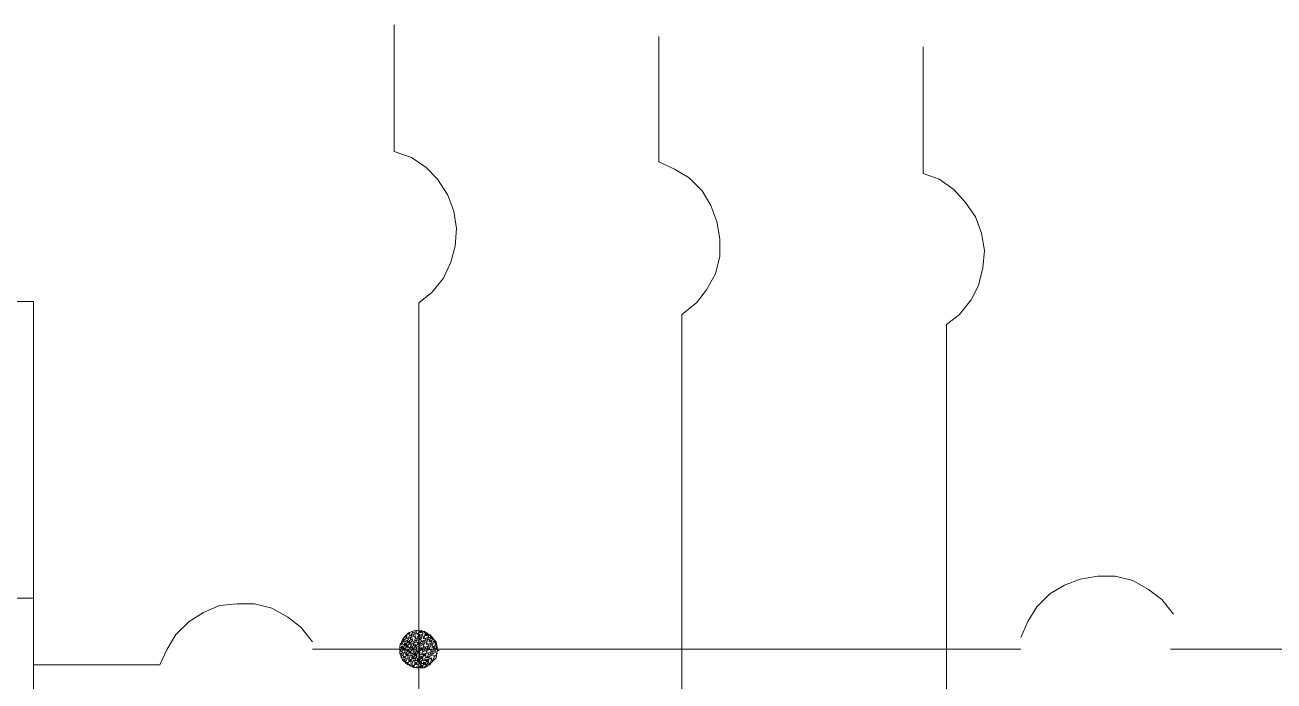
# Model space of a CAD drawing. Header units: metres. Extents: x -1 to 113, y -70 to 21.
# Drawn here: x 69.867 to 71.441, y 17.261 to 18.087 of the extents above; entities that cross this region are included whole.
import ezdxf

# ---------------------------------------------------------------- set-up
doc = ezdxf.new("R2010")
doc.units = ezdxf.units.M
doc.header["$LTSCALE"] = 0.5
doc.layers.add('TABLA', color=7, linetype='Continuous')

msp = doc.modelspace()

# ---------------------------------------------------------------- linework, layer by layer
at = {"layer": 'TABLA', "color": 7, "linetype": 'Continuous', "lineweight": 18, "true_color": 0x000007}
for p, q in [((70.3635, 17.7372), (70.3635, 15.5133)), ((70.6951, 17.7226), (70.6951, 15.5133)), ((71.0285, 17.7097), (71.0285, 15.5133)), ((69.8781, 17.3653), (66.3174, 17.3653)), ((70.3434, 17.3122), (70.3452, 17.314)), ((70.3452, 17.3104), (70.3489, 17.3122)), ((70.347, 17.3159), (70.3489, 17.3177)), ((70.3489, 17.314), (70.3525, 17.3159)), ((70.3489, 17.3104), (70.3507, 17.314)), ((70.3507, 17.3195), (70.3525, 17.3214)), ((70.3507, 17.3159), (70.3525, 17.3195)), ((70.3525, 17.3177), (70.3562, 17.3195)), ((70.3525, 17.314), (70.3544, 17.3177)), ((70.3544, 17.3195), (70.3562, 17.3232)), ((70.3544, 17.3159), (70.358, 17.3177)), ((70.3544, 17.3122), (70.3562, 17.314)), ((70.3562, 17.3214), (70.3598, 17.3232)), ((70.3562, 17.3177), (70.358, 17.3214)), ((70.3562, 17.3104), (70.3598, 17.3122)), ((70.358, 17.3195), (70.3617, 17.3214)), ((70.358, 17.3159), (70.3598, 17.3177)), ((70.358, 17.3122), (70.3598, 17.3159)), ((70.3598, 17.3214), (70.3617, 17.325)), ((70.3598, 17.314), (70.3635, 17.3159)), ((70.3598, 17.3104), (70.3617, 17.314)), ((70.3617, 17.3195), (70.3635, 17.3214)), ((70.3617, 17.3159), (70.3635, 17.3195)), ((70.3617, 17.3122), (70.3635, 17.3122)), ((70.3635, 17.3232), (70.3635, 17.325)), ((70.3635, 17.3232), (70.3653, 17.3232)), ((70.3635, 17.3195), (70.3653, 17.3195)), ((70.3635, 17.3177), (70.3672, 17.3195)), ((70.3635, 17.314), (70.3653, 17.3177)), ((70.3635, 17.314), (70.3653, 17.314)), ((70.3635, 17.3122), (70.3653, 17.314)), ((70.3653, 17.3214), (70.3672, 17.3232)), ((70.3653, 17.3159), (70.369, 17.3177)), ((70.3653, 17.3122), (70.3672, 17.3159)), ((70.3653, 17.3085), (70.3672, 17.3122)), ((70.3672, 17.3214), (70.369, 17.3232)), ((70.3672, 17.3177), (70.369, 17.3214)), ((70.3672, 17.3104), (70.3708, 17.3122)), ((70.369, 17.314), (70.3708, 17.3159)), ((70.3708, 17.3214), (70.3708, 17.3232)), ((70.3708, 17.3195), (70.3727, 17.3214)), ((70.3708, 17.314), (70.3745, 17.3159)), ((70.3708, 17.3104), (70.3727, 17.314)), ((70.3727, 17.3177), (70.3745, 17.3195)), ((70.3727, 17.3122), (70.3763, 17.314)), ((70.3727, 17.3085), (70.3745, 17.3122)), ((70.3745, 17.3177), (70.3763, 17.3195)), ((70.3745, 17.314), (70.3763, 17.3177)), ((70.3763, 17.3159), (70.3782, 17.3159)), ((70.3763, 17.3122), (70.38, 17.3159)), ((70.3763, 17.3104), (70.3782, 17.3122)), ((70.3782, 17.3177), (70.3782, 17.3195)), ((70.3782, 17.3159), (70.38, 17.3177)), ((70.3782, 17.3104), (70.3818, 17.314)), ((70.38, 17.314), (70.3818, 17.3159)), ((70.3818, 17.3104), (70.3837, 17.3122)), ((71.1219, 17.3012), (70.2298, 17.3012)), ((70.3397, 17.303), (70.3397, 17.3049)), ((70.3397, 17.303), (70.3415, 17.303)), ((70.3397, 17.3012), (70.3415, 17.3012)), ((70.3397, 17.2994), (70.3415, 17.3012)), ((70.3397, 17.2975), (70.3415, 17.2994)), ((70.3397, 17.2957), (70.3415, 17.2957)), ((70.3415, 17.3104), (70.3434, 17.3104)), ((70.3415, 17.3067), (70.3434, 17.3085)), ((70.3415, 17.3049), (70.3434, 17.3049)), ((70.3415, 17.303), (70.3434, 17.3049)), ((70.3415, 17.2975), (70.3452, 17.3012)), ((70.3415, 17.2939), (70.3434, 17.2975)), ((70.3434, 17.3104), (70.3452, 17.3104)), ((70.3434, 17.3067), (70.3452, 17.3067)), ((70.3434, 17.3012), (70.3452, 17.303)), ((70.3434, 17.3012), (70.3452, 17.3012)), ((70.3434, 17.2957), (70.347, 17.2975)), ((70.3434, 17.2921), (70.3452, 17.2957)), ((70.3452, 17.3085), (70.347, 17.3085)), ((70.3452, 17.3067), (70.347, 17.3085)), ((70.3452, 17.2994), (70.347, 17.3012)), ((70.3452, 17.2975), (70.347, 17.2975)), ((70.347, 17.3104), (70.3489, 17.3104)), ((70.347, 17.3049), (70.3489, 17.3067)), ((70.347, 17.3012), (70.3489, 17.3012)), ((70.347, 17.2994), (70.3489, 17.2994)), ((70.347, 17.2939), (70.3489, 17.2957)), ((70.3489, 17.303), (70.3507, 17.3049)), ((70.3489, 17.3012), (70.3507, 17.3012)), ((70.3489, 17.2994), (70.3489, 17.3012)), ((70.3489, 17.3012), (70.3507, 17.3012)), ((70.3507, 17.3085), (70.3525, 17.3104)), ((70.3507, 17.303), (70.3525, 17.303)), ((70.3507, 17.2975), (70.3525, 17.2994)), ((70.3525, 17.3067), (70.3562, 17.3085)), ((70.3525, 17.303), (70.3544, 17.3067)), ((70.3525, 17.3049), (70.3544, 17.3049)), ((70.3525, 17.3012), (70.3544, 17.3012)), ((70.3525, 17.2957), (70.3544, 17.2975)), ((70.3544, 17.3012), (70.3562, 17.303)), ((70.3544, 17.2957), (70.3562, 17.2957)), ((70.3562, 17.3067), (70.358, 17.3104)), ((70.3562, 17.2994), (70.358, 17.3012)), ((70.3562, 17.2957), (70.358, 17.2994)), ((70.3562, 17.2975), (70.358, 17.2975)), ((70.358, 17.3085), (70.3617, 17.3104)), ((70.358, 17.3049), (70.3598, 17.3067)), ((70.358, 17.3012), (70.3598, 17.3012)), ((70.358, 17.2939), (70.3598, 17.2957)), ((70.3598, 17.303), (70.3635, 17.3049)), ((70.3598, 17.3012), (70.3617, 17.303)), ((70.3598, 17.3012), (70.3617, 17.3012)), ((70.3598, 17.2994), (70.3598, 17.3012)), ((70.3598, 17.2975), (70.3617, 17.2975)), ((70.3617, 17.3085), (70.3635, 17.3104)), ((70.3617, 17.3012), (70.3635, 17.3012)), ((70.3617, 17.3012), (70.3635, 17.3012)), ((70.3617, 17.2975), (70.3635, 17.2994)), ((70.3635, 17.3104), (70.3653, 17.3104)), ((70.3635, 17.3085), (70.3653, 17.3085)), ((70.3635, 17.3067), (70.3672, 17.3085)), ((70.3635, 17.303), (70.3653, 17.3067)), ((70.3635, 17.303), (70.3653, 17.303)), ((70.3635, 17.3012), (70.3653, 17.303)), ((70.3635, 17.2975), (70.3672, 17.3012)), ((70.3635, 17.2994), (70.3653, 17.2994)), ((70.3635, 17.2957), (70.3653, 17.2975)), ((70.3635, 17.2921), (70.3653, 17.2957)), ((70.3653, 17.3049), (70.369, 17.3067)), ((70.3653, 17.3012), (70.3672, 17.303)), ((70.3653, 17.3012), (70.3672, 17.3012)), ((70.3653, 17.2939), (70.369, 17.2957)), ((70.3672, 17.3067), (70.369, 17.3104)), ((70.3672, 17.3012), (70.3708, 17.3049)), ((70.3672, 17.2994), (70.369, 17.3012)), ((70.3672, 17.2957), (70.369, 17.2994)), ((70.369, 17.3085), (70.3727, 17.3104)), ((70.369, 17.3049), (70.3708, 17.3085)), ((70.369, 17.3012), (70.3708, 17.3012)), ((70.369, 17.2975), (70.3727, 17.2994)), ((70.369, 17.2939), (70.3708, 17.2957)), ((70.3708, 17.303), (70.3745, 17.3049)), ((70.3708, 17.3012), (70.3727, 17.303)), ((70.3708, 17.2994), (70.3708, 17.3012)), ((70.3727, 17.3067), (70.3745, 17.3085)), ((70.3727, 17.3012), (70.3763, 17.303)), ((70.3727, 17.3012), (70.3745, 17.3012)), ((70.3727, 17.2975), (70.3745, 17.3012)), ((70.3745, 17.3067), (70.3782, 17.3085)), ((70.3745, 17.303), (70.3763, 17.3067)), ((70.3745, 17.2994), (70.3782, 17.3012)), ((70.3745, 17.2957), (70.3782, 17.2975)), ((70.3745, 17.2921), (70.3763, 17.2957)), ((70.3763, 17.3049), (70.38, 17.3067)), ((70.3763, 17.3012), (70.3782, 17.3049)), ((70.3763, 17.2939), (70.38, 17.2957)), ((70.3782, 17.3067), (70.38, 17.3104)), ((70.3782, 17.3012), (70.38, 17.3012)), ((70.3782, 17.2994), (70.38, 17.3012)), ((70.3782, 17.2957), (70.38, 17.2994)), ((70.38, 17.3085), (70.3837, 17.3104)), ((70.38, 17.3049), (70.3818, 17.3085)), ((70.38, 17.303), (70.3818, 17.3049)), ((70.38, 17.3012), (70.3818, 17.3012)), ((70.38, 17.2975), (70.3837, 17.2994)), ((70.38, 17.2939), (70.3818, 17.2975)), ((70.3818, 17.303), (70.3855, 17.3067)), ((70.3818, 17.3012), (70.3837, 17.303)), ((70.3818, 17.2994), (70.3818, 17.3012)), ((70.3818, 17.2957), (70.3855, 17.2975)), ((70.3837, 17.3085), (70.3855, 17.3104)), ((70.3837, 17.3067), (70.3855, 17.3085)), ((70.3837, 17.3012), (70.3873, 17.303)), ((70.3837, 17.3012), (70.3855, 17.3012)), ((70.3837, 17.2975), (70.3855, 17.3012)), ((70.3855, 17.303), (70.3855, 17.3049)), ((70.3855, 17.2957), (70.3873, 17.2957)), ((70.3873, 17.2994), (70.3892, 17.2994)), ((71.3106, 17.3012), (71.4682, 17.3012)), ((70.0374, 17.2811), (69.8781, 17.2811)), ((70.3415, 17.2921), (70.3434, 17.2939)), ((70.3415, 17.2902), (70.3415, 17.2921)), ((70.3434, 17.2902), (70.3452, 17.2921)), ((70.3434, 17.2884), (70.3452, 17.2884)), ((70.3434, 17.2866), (70.3452, 17.2866)), ((70.3452, 17.2866), (70.347, 17.2902)), ((70.3452, 17.2847), (70.347, 17.2866)), ((70.347, 17.2884), (70.3507, 17.2902)), ((70.347, 17.2847), (70.3489, 17.2884)), ((70.347, 17.2829), (70.3489, 17.2847)), ((70.3489, 17.2921), (70.3507, 17.2939)), ((70.3489, 17.2902), (70.3507, 17.2902)), ((70.3489, 17.2811), (70.3507, 17.2829)), ((70.3507, 17.2921), (70.3544, 17.2939)), ((70.3507, 17.2884), (70.3525, 17.2921)), ((70.3507, 17.2866), (70.3525, 17.2884)), ((70.3507, 17.2811), (70.3544, 17.2829)), ((70.3525, 17.2939), (70.3544, 17.2939)), ((70.3525, 17.2847), (70.3544, 17.2866)), ((70.3525, 17.2792), (70.3525, 17.2811)), ((70.3544, 17.2902), (70.3562, 17.2921)), ((70.3544, 17.2847), (70.358, 17.2866)), ((70.3544, 17.2811), (70.3562, 17.2847)), ((70.3544, 17.2792), (70.3562, 17.2811)), ((70.3562, 17.2939), (70.358, 17.2939)), ((70.3562, 17.2884), (70.358, 17.2902)), ((70.3562, 17.2866), (70.358, 17.2866)), ((70.358, 17.2884), (70.3617, 17.2921)), ((70.358, 17.2847), (70.3598, 17.2884)), ((70.358, 17.2829), (70.3598, 17.2847)), ((70.3598, 17.2921), (70.3617, 17.2939)), ((70.3598, 17.2902), (70.3617, 17.2902)), ((70.3598, 17.2866), (70.3617, 17.2866)), ((70.3598, 17.2811), (70.3617, 17.2829)), ((70.3617, 17.2884), (70.3635, 17.2902)), ((70.3617, 17.2866), (70.3635, 17.2884)), ((70.3617, 17.2811), (70.3635, 17.2811)), ((70.3635, 17.2939), (70.3653, 17.2939)), ((70.3635, 17.2921), (70.3653, 17.2921)), ((70.3635, 17.2902), (70.3653, 17.2921)), ((70.3635, 17.2902), (70.3653, 17.2902)), ((70.3635, 17.2884), (70.3653, 17.2884)), ((70.3635, 17.2847), (70.3653, 17.2866)), ((70.3635, 17.2829), (70.3653, 17.2829)), ((70.3635, 17.2792), (70.3635, 17.2811)), ((70.3653, 17.2902), (70.3672, 17.2921)), ((70.3653, 17.2811), (70.3672, 17.2847)), ((70.3653, 17.2792), (70.3672, 17.2811)), ((70.3672, 17.2939), (70.369, 17.2939)), ((70.3672, 17.2884), (70.369, 17.2902)), ((70.3672, 17.2866), (70.369, 17.2866)), ((70.3672, 17.2829), (70.369, 17.2829)), ((70.369, 17.2866), (70.3727, 17.2884)), ((70.369, 17.2847), (70.3708, 17.2847)), ((70.369, 17.2829), (70.3708, 17.2847)), ((70.3708, 17.2921), (70.3727, 17.2939)), ((70.3708, 17.2884), (70.3727, 17.2921)), ((70.3708, 17.2866), (70.3727, 17.2866)), ((70.3708, 17.2811), (70.3727, 17.2829)), ((70.3727, 17.2902), (70.3763, 17.2921)), ((70.3727, 17.2866), (70.3745, 17.2884)), ((70.3745, 17.2902), (70.3763, 17.2902)), ((70.3745, 17.2847), (70.3763, 17.2866)), ((70.3745, 17.2792), (70.3745, 17.2811)), ((70.3763, 17.2902), (70.3782, 17.2939)), ((70.3763, 17.2829), (70.38, 17.2847)), ((70.3763, 17.2811), (70.3782, 17.2811)), ((70.3782, 17.2921), (70.3818, 17.2939)), ((70.3782, 17.2884), (70.38, 17.2902)), ((70.3782, 17.2847), (70.38, 17.2884)), ((70.38, 17.2866), (70.3837, 17.2884)), ((70.3818, 17.2921), (70.3855, 17.2939)), ((70.3818, 17.2884), (70.3837, 17.2921)), ((70.3855, 17.2921), (70.3855, 17.2939)), ((70.3562, 17.2774), (70.358, 17.2792)), ((70.358, 17.2774), (70.3617, 17.2792)), ((70.3617, 17.2774), (70.3635, 17.2792)), ((70.3617, 17.2774), (70.3635, 17.2774)), ((70.3635, 17.2792), (70.3653, 17.2792)), ((70.3672, 17.2774), (70.369, 17.2792)), ((70.3708, 17.2792), (70.3727, 17.2792))]:
    msp.add_line(p, q, dxfattribs=at)
for points in [[(70.3635, 17.7372), (70.38, 17.75), (70.3947, 17.7684), (70.4038, 17.7885), (70.4093, 17.8087), (70.4111, 17.8306), (70.4075, 17.8526), (70.4001, 17.8728), (70.3873, 17.8929), (70.3727, 17.9076), (70.3544, 17.9204), (70.3324, 17.9277), (70.3324, 18.0871)], [(70.6951, 17.7226), (70.7134, 17.7372), (70.7262, 17.7537), (70.7372, 17.7738), (70.7427, 17.7958), (70.7427, 17.8178), (70.7391, 17.8398), (70.7317, 17.8599), (70.7207, 17.8783), (70.7042, 17.8948), (70.6859, 17.9057), (70.6658, 17.9149), (70.6658, 18.0724)], [(71.0285, 17.7097), (71.045, 17.7226), (71.0596, 17.7409), (71.0688, 17.7592), (71.0743, 17.7812), (71.0761, 17.8032), (71.0725, 17.8251), (71.0651, 17.8453), (71.0523, 17.8636), (71.0377, 17.8801), (71.0193, 17.8929), (70.9992, 17.9002), (70.9992, 18.0596)], [(71.3143, 17.3452), (71.2996, 17.3635), (71.2831, 17.3763), (71.263, 17.3873), (71.241, 17.3928), (71.219, 17.3928), (71.197, 17.3891), (71.1769, 17.3818), (71.1586, 17.3708), (71.1421, 17.3543), (71.1311, 17.336), (71.1219, 17.3159)], [(70.2298, 17.3104), (70.2151, 17.3287), (70.1986, 17.3415), (70.1785, 17.3525), (70.1565, 17.358), (70.1345, 17.358), (70.1125, 17.3562), (70.0924, 17.347), (70.0741, 17.336), (70.0576, 17.3195), (70.0466, 17.3012), (70.0374, 17.2811)], [(70.3397, 17.3067), (70.3415, 17.3085), (70.3452, 17.3122), (70.3489, 17.3159)], [(70.3415, 17.3012), (70.3434, 17.303), (70.347, 17.3067), (70.3507, 17.3104), (70.3544, 17.314)], [(70.3434, 17.314), (70.347, 17.3177), (70.3489, 17.3195)], [(70.3452, 17.3012), (70.3489, 17.3049), (70.3525, 17.3085), (70.3562, 17.3122)], [(70.3635, 17.3214), (70.3653, 17.3232), (70.3672, 17.325)], [(70.369, 17.3159), (70.3727, 17.3195), (70.3745, 17.3214)], [(70.3452, 17.2902), (70.3489, 17.2939), (70.3525, 17.2975), (70.3562, 17.3012)], [(70.347, 17.2957), (70.3507, 17.2994), (70.3507, 17.3012)], [(70.3489, 17.2829), (70.3525, 17.2866), (70.3562, 17.2902), (70.3598, 17.2939), (70.3635, 17.2975)], [(70.3507, 17.3012), (70.3544, 17.303), (70.358, 17.3067)], [(70.3544, 17.2921), (70.358, 17.2957), (70.3617, 17.2994)], [(70.3562, 17.3012), (70.3598, 17.3049), (70.3635, 17.3085)], [(70.3635, 17.2866), (70.3672, 17.2902), (70.3708, 17.2939), (70.3745, 17.2975)], [(70.3544, 17.2792), (70.3562, 17.2792), (70.3598, 17.2829), (70.3635, 17.2866)], [(70.3635, 17.2811), (70.3653, 17.2847), (70.369, 17.2884)], [(70.3653, 17.2774), (70.3672, 17.2792), (70.3708, 17.2829), (70.3745, 17.2866), (70.3782, 17.2902)], [(70.3708, 17.2774), (70.3727, 17.2811), (70.3763, 17.2847)]]:
    msp.add_lwpolyline(points, dxfattribs=at)
for points in [[(66.3174, 15.407), (69.8781, 15.407), (69.8781, 17.739), (66.3174, 17.739)], [(70.3873, 17.3012), (70.3855, 17.3104), (70.3782, 17.3177), (70.3708, 17.3232), (70.3598, 17.325), (70.3507, 17.3214), (70.3434, 17.314), (70.3397, 17.3049), (70.3397, 17.2957), (70.3434, 17.2866), (70.3507, 17.2811), (70.3598, 17.2774), (70.3708, 17.2774), (70.3782, 17.2829), (70.3855, 17.2902)]]:
    msp.add_lwpolyline(points, close=True, dxfattribs=at)

doc.saveas('drawing.dxf')
